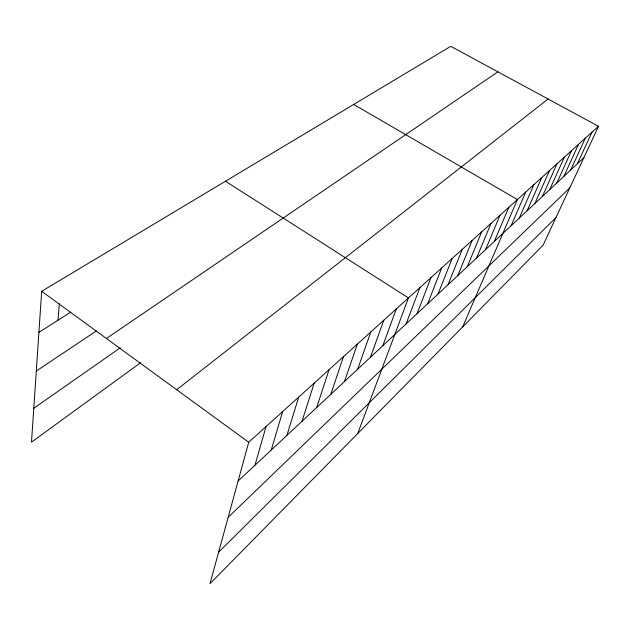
<?xml version="1.0" encoding="UTF-8"?>
<svg xmlns="http://www.w3.org/2000/svg" width="630" height="630" viewBox="0 0 630 630"><rect width="100%" height="100%" fill="white"/><g stroke="black" fill="none" stroke-linecap="round" stroke-linejoin="round"><path stroke-width="0.94" d="M598.5 126.307L248.716 442.244L209.995 583.687L543.115 245.149L598.5 126.307L450.765 46.313L41.682 291.296L31.5 442.134L140.624 362.691M57.968 320.276L59.338 303.778M254.969 465.263L266.017 426.612M271.239 450.048L282.673 411.571M286.918 435.377L298.714 397.081M302.053 421.226L314.181 383.119M316.669 407.555L329.088 369.652M330.797 394.349L343.476 356.651M344.445 381.583L357.368 344.106M357.651 369.235L370.794 331.978M370.432 357.281L383.772 320.26M382.812 345.705L396.325 308.92M357.738 433.534L408.476 297.943L225.461 181.235M406.082 323.938L419.903 287.627M417.036 313.693L430.975 277.617M427.675 303.747L441.724 267.907M438.008 294.084L452.159 258.489M448.048 284.697L462.294 249.338M457.813 275.562L472.13 240.447M467.31 266.679L481.698 231.809M476.548 258.04L490.998 223.406M485.549 249.63L500.039 215.239M494.306 241.44L508.843 207.286M462.672 326.899L517.411 199.553L353.706 104.438M511.143 225.69L525.751 192.016M519.246 218.114L533.878 184.677M527.145 210.719L541.792 177.526M534.854 203.514L549.51 170.557M542.367 196.489L557.03 163.761M549.707 189.63L564.37 157.138M556.865 182.928L571.528 150.672M563.858 176.392L578.513 144.357M570.693 169.998L585.333 138.198M577.363 163.761L591.995 132.182M218.618 552.187L555.967 217.57M228.147 517.38L569.819 187.858M238.093 481.044L583.892 157.657M176.684 389.726L548.108 99.02M33.784 408.272L120.259 347.807M106.391 338.475L497.905 71.836M36.296 371.031L96.335 330.963M38.91 332.356L70.773 312.149M41.682 291.296L248.716 442.244"/></g></svg>
